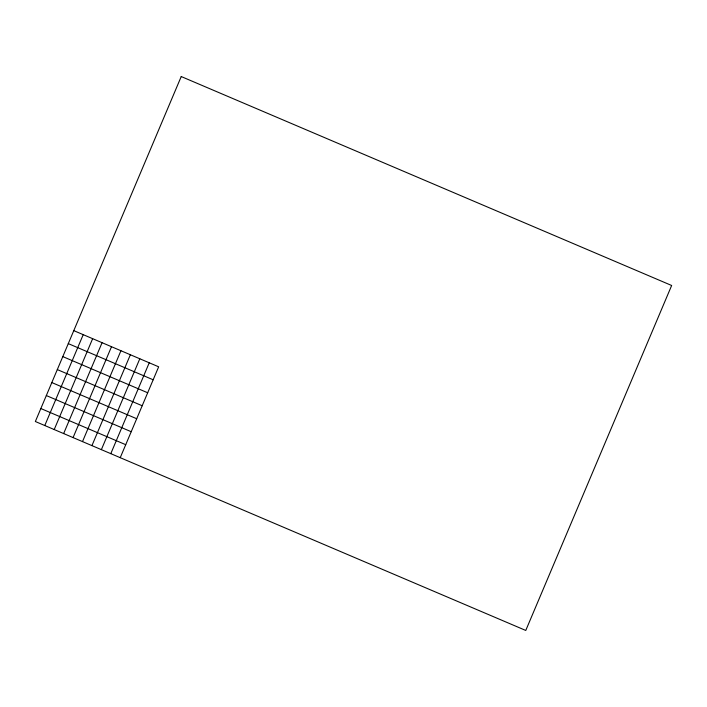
<?xml version="1.0" encoding="UTF-8"?>
<svg xmlns="http://www.w3.org/2000/svg" width="707" height="707" viewBox="0 0 707 707"><rect width="100%" height="100%" fill="white"/><g stroke="black" fill="none" stroke-linecap="round" stroke-linejoin="round"><path stroke-width="1.06" d="M44.78 425.534L83.214 334.658M54.209 429.556L92.644 338.671M63.648 433.568L102.073 342.692M73.077 437.589L111.503 346.713M82.507 441.601L120.941 350.725M91.937 445.622L130.371 354.746M101.366 449.643L139.8 358.767M110.796 453.655L149.23 362.779M120.234 457.676L158.66 366.8L73.784 330.637M68.287 343.62L153.172 379.783M62.799 356.602L147.683 392.765M57.311 369.584L142.187 405.747M51.823 382.567L136.698 418.73M46.326 395.549L131.21 431.712M40.838 408.531L125.722 444.694M181.231 76.55L35.35 421.513L525.769 630.45L671.65 285.487L181.231 76.55"/></g></svg>
